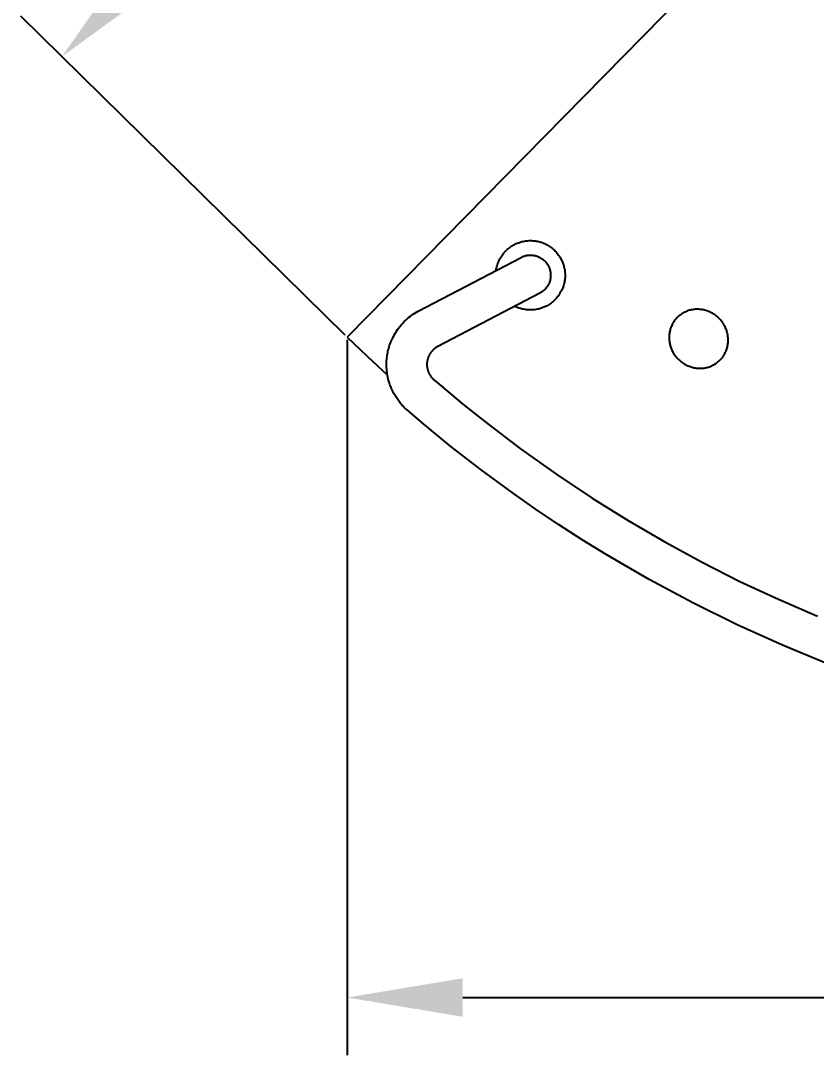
# Model space of a CAD drawing. Header units: millimetres. Extents: x 580 to 2065, y -13 to 1037.
# Drawn here: x 917.3 to 1055, y 424.1 to 603.2 of the extents above; entities that cross this region are included whole.
import ezdxf

# ---------------------------------------------------------------- set-up
doc = ezdxf.new("R2010")
doc.units = ezdxf.units.MM
doc.header["$LTSCALE"] = 0.1
for name, color, linetype in [('DEFAULT', 7, 'Continuous'), ('INLINE', 3, 'Continuous'), ('MAKE2D VISIBLE LINES', 7, 'Continuous'), ('OUTLINE', 2, 'Continuous')]:
    doc.layers.add(name, color=color, linetype=linetype)
doc.styles.add('ARIAL', font='arial_0.ttf')
doc.dimstyles.new('DIMENSION STYLE 01', dxfattribs={"dimtxt": 20, "dimasz": 20, "dimexe": 10, "dimexo": 0.5, "dimgap": 0.09, "dimtad": 1, "dimtoh": 1, "dimdec": 0, "dimzin": 0, "dimdsep": 46, "dimtxsty": 'ARIAL', "dimcen": 0.5, "dimadec": 1, "dimazin": 0, "dimtfac": 1, "dimtdec": 4, "dimtofl": 0, "dimtmove": 0, "dimatfit": 3, "dimfxl": 1, "dimtolj": 1, "dimtzin": 0, "dimarcsym": 0})

# ---------------------------------------------------------------- blocks, each defined once
blk = doc.blocks.new('*D142')
at = {"layer": 'DEFAULT', "color": 0, "lineweight": -2, "transparency": 16777216}
for p, q in [((973.84, 547.96), (973.84, 424.15)), ((1324.6, 548.19), (1324.6, 424.15)), ((993.84, 434.15), (1304.6, 434.15))]:
    blk.add_line(p, q, dxfattribs=at)
at = {"layer": 'DEFAULT', "color": 0, "transparency": 16777216}
for points in [[(993.84, 437.48), (993.84, 430.81), (973.84, 434.15)], [(1304.6, 437.48), (1304.6, 430.81), (1324.6, 434.15)]]:
    blk.add_solid(points, dxfattribs=at)
at = {"layer": 'Defpoints', "color": 0, "transparency": 16777216}
for p in [(973.84, 548.46), (1324.6, 548.69), (1324.6, 434.15)]:
    blk.add_point(p, dxfattribs=at)
at = {"layer": 'DEFAULT', "color": 0, "transparency": 16777216, "insert": (1149.22, 444.45), "char_height": 20, "attachment_point": 5, "style": 'ARIAL'}
blk.add_mtext('\\A1;350^M^J', dxfattribs=at)
blk = doc.blocks.new('*D143')
at = {"layer": 'DEFAULT', "color": 0, "lineweight": -2, "transparency": 16777216}
for p, q in [((1148.75, 727.09), (1092.6, 782.29)), ((938.49, 611.26), (1085.71, 761.01)), ((973.49, 548.81), (917.34, 604.01))]:
    blk.add_line(p, q, dxfattribs=at)
at = {"layer": 'DEFAULT', "color": 0, "transparency": 16777216}
for points in [[(1083.33, 763.35), (1088.08, 758.68), (1099.73, 775.28)], [(936.11, 613.59), (940.87, 608.92), (924.47, 597)]]:
    blk.add_solid(points, dxfattribs=at)
at = {"layer": 'Defpoints', "color": 0, "transparency": 16777216}
for p in [(1099.73, 775.28), (1149.1, 726.74), (973.84, 548.46)]:
    blk.add_point(p, dxfattribs=at)
at = {"layer": 'DEFAULT', "color": 0, "transparency": 16777216, "insert": (1004.75, 693.36), "char_height": 20, "attachment_point": 5, "rotation": 45.4894, "style": 'ARIAL'}
blk.add_mtext('\\A1;250', dxfattribs=at)

msp = doc.modelspace()

# ---------------------------------------------------------------- linework, layer by layer
at = {"layer": 'DEFAULT'}
for p, q in [((1030.78, 551.63, -1.41), (1030.66, 551.5, -1.36)), ((1030.89, 551.76, -1.46), (1030.78, 551.63, -1.41)), ((1031.01, 551.88, -1.51), (1030.89, 551.76, -1.46)), ((1031.14, 552, -1.57), (1031.01, 551.88, -1.51)), ((1031.27, 552.11, -1.62), (1031.14, 552, -1.57)), ((1031.41, 552.22, -1.67), (1031.27, 552.11, -1.62)), ((1031.54, 552.33, -1.72), (1031.41, 552.22, -1.67)), ((1031.69, 552.43, -1.77), (1031.54, 552.33, -1.72)), ((1031.83, 552.52, -1.82), (1031.69, 552.43, -1.77)), ((1031.98, 552.61, -1.87), (1031.83, 552.52, -1.82)), ((1032.13, 552.7, -1.92), (1031.98, 552.61, -1.87)), ((1032.29, 552.78, -1.97), (1032.13, 552.7, -1.92)), ((1032.45, 552.85, -2.02), (1032.29, 552.78, -1.97)), ((1032.61, 552.92, -2.07), (1032.45, 552.85, -2.02)), ((1032.77, 552.98, -2.12), (1032.61, 552.92, -2.07)), ((1032.94, 553.04, -2.17), (1032.77, 552.98, -2.12)), ((1033.1, 553.09, -2.21), (1032.94, 553.04, -2.17)), ((1033.27, 553.13, -2.26), (1033.1, 553.09, -2.21)), ((1033.45, 553.17, -2.3), (1033.27, 553.13, -2.26)), ((1033.62, 553.2, -2.35), (1033.45, 553.17, -2.3)), ((1033.79, 553.23, -2.39), (1033.62, 553.2, -2.35)), ((1033.97, 553.25, -2.43), (1033.79, 553.23, -2.39)), ((1034.14, 553.26, -2.47), (1033.97, 553.25, -2.43)), ((1034.32, 553.27, -2.51), (1034.14, 553.26, -2.47)), ((1034.5, 553.27, -2.55), (1034.32, 553.27, -2.51)), ((1034.68, 553.26, -2.58), (1034.5, 553.27, -2.55)), ((1034.85, 553.25, -2.62), (1034.68, 553.26, -2.58)), ((1035.03, 553.24, -2.65), (1034.85, 553.25, -2.62)), ((1035.21, 553.21, -2.69), (1035.03, 553.24, -2.65)), ((1035.38, 553.18, -2.72), (1035.21, 553.21, -2.69)), ((1035.56, 553.15, -2.75), (1035.38, 553.18, -2.72)), ((1035.73, 553.11, -2.77), (1035.56, 553.15, -2.75)), ((1035.91, 553.06, -2.8), (1035.73, 553.11, -2.77)), ((1036.08, 553.01, -2.83), (1035.91, 553.06, -2.8)), ((1036.25, 552.95, -2.85), (1036.08, 553.01, -2.83)), ((1036.41, 552.88, -2.87), (1036.25, 552.95, -2.85)), ((1036.58, 552.81, -2.89), (1036.41, 552.88, -2.87)), ((1036.74, 552.74, -2.91), (1036.58, 552.81, -2.89)), ((1036.91, 552.66, -2.93), (1036.74, 552.74, -2.91)), ((1037.06, 552.57, -2.94), (1036.91, 552.66, -2.93)), ((1037.22, 552.48, -2.96), (1037.06, 552.57, -2.94)), ((1037.37, 552.38, -2.97), (1037.22, 552.48, -2.96)), ((1037.52, 552.28, -2.98), (1037.37, 552.38, -2.97)), ((1037.67, 552.17, -2.99), (1037.52, 552.28, -2.98)), ((1037.81, 552.06, -2.99), (1037.67, 552.17, -2.99)), ((1037.95, 551.94, -3), (1037.81, 552.06, -2.99)), ((1038.08, 551.82, -3), (1037.95, 551.94, -3)), ((1038.21, 551.69, -3), (1038.08, 551.82, -3)), ((1038.34, 551.56, -3), (1038.21, 551.69, -3)), ((1038.46, 551.43, -3), (1038.34, 551.56, -3)), ((1029.77, 549.81, -0.81), (1029.73, 549.64, -0.77)), ((1029.83, 549.98, -0.86), (1029.77, 549.81, -0.81)), ((1029.88, 550.14, -0.9), (1029.83, 549.98, -0.86)), ((1029.95, 550.31, -0.95), (1029.88, 550.14, -0.9)), ((1030.02, 550.47, -1), (1029.95, 550.31, -0.95)), ((1030.1, 550.62, -1.05), (1030.02, 550.47, -1)), ((1030.18, 550.78, -1.1), (1030.1, 550.62, -1.05)), ((1030.26, 550.93, -1.15), (1030.18, 550.78, -1.1)), ((1030.36, 551.07, -1.2), (1030.26, 550.93, -1.15)), ((1030.45, 551.22, -1.25), (1030.36, 551.07, -1.2)), ((1030.56, 551.36, -1.31), (1030.45, 551.22, -1.25)), ((1030.66, 551.5, -1.36), (1030.56, 551.36, -1.31)), ((1038.58, 551.29, -2.99), (1038.46, 551.43, -3)), ((1038.69, 551.15, -2.99), (1038.58, 551.29, -2.99)), ((1038.8, 551, -2.98), (1038.69, 551.15, -2.99)), ((1038.9, 550.85, -2.97), (1038.8, 551, -2.98)), ((1039, 550.7, -2.96), (1038.9, 550.85, -2.97)), ((1039.09, 550.55, -2.94), (1039, 550.7, -2.96)), ((1039.17, 550.39, -2.93), (1039.09, 550.55, -2.94)), ((1039.26, 550.23, -2.91), (1039.17, 550.39, -2.93)), ((1039.33, 550.06, -2.89), (1039.26, 550.23, -2.91)), ((1039.4, 549.9, -2.87), (1039.33, 550.06, -2.89)), ((1039.47, 549.73, -2.85), (1039.4, 549.9, -2.87)), ((1029.57, 548.6, -0.51), (1029.56, 548.42, -0.47)), ((1029.56, 548.42, -0.47), (1029.57, 548.25, -0.43)), ((1029.58, 548.78, -0.55), (1029.57, 548.6, -0.51)), ((1029.57, 548.25, -0.43), (1029.57, 548.07, -0.4)), ((1029.57, 548.07, -0.4), (1029.59, 547.89, -0.36)), ((1029.6, 548.95, -0.59), (1029.58, 548.78, -0.55)), ((1029.62, 549.13, -0.63), (1029.6, 548.95, -0.59)), ((1029.65, 549.3, -0.68), (1029.62, 549.13, -0.63)), ((1029.68, 549.47, -0.72), (1029.65, 549.3, -0.68)), ((1029.73, 549.64, -0.77), (1029.68, 549.47, -0.72)), ((1039.53, 549.56, -2.83), (1039.47, 549.73, -2.85)), ((1039.58, 549.39, -2.8), (1039.53, 549.56, -2.83)), ((1039.63, 549.22, -2.77), (1039.58, 549.39, -2.8)), ((1039.67, 549.04, -2.75), (1039.63, 549.22, -2.77)), ((1039.7, 548.87, -2.72), (1039.67, 549.04, -2.75)), ((1039.73, 548.69, -2.69), (1039.7, 548.87, -2.72)), ((1039.75, 548.51, -2.65), (1039.73, 548.69, -2.69)), ((1039.77, 548.34, -2.62), (1039.75, 548.51, -2.65)), ((1039.78, 548.16, -2.58), (1039.77, 548.34, -2.62)), ((1039.79, 547.98, -2.55), (1039.78, 548.16, -2.58)), ((1039.78, 547.8, -2.51), (1039.79, 547.98, -2.55)), ((1029.59, 547.89, -0.36), (1029.61, 547.71, -0.33)), ((1029.61, 547.71, -0.33), (1029.63, 547.54, -0.3)), ((1029.63, 547.54, -0.3), (1029.67, 547.36, -0.27)), ((1029.67, 547.36, -0.27), (1029.7, 547.19, -0.24)), ((1029.7, 547.19, -0.24), (1029.75, 547.01, -0.21)), ((1029.75, 547.01, -0.21), (1029.8, 546.84, -0.19)), ((1029.8, 546.84, -0.19), (1029.85, 546.67, -0.16)), ((1029.85, 546.67, -0.16), (1029.92, 546.5, -0.14)), ((1029.92, 546.5, -0.14), (1029.98, 546.34, -0.12)), ((1029.98, 546.34, -0.12), (1030.06, 546.17, -0.1)), ((1030.06, 546.17, -0.1), (1030.14, 546.01, -0.08)), ((1039.43, 546.09, -2.07), (1039.5, 546.25, -2.12)), ((1039.5, 546.25, -2.12), (1039.55, 546.42, -2.17)), ((1039.55, 546.42, -2.17), (1039.6, 546.59, -2.21)), ((1039.6, 546.59, -2.21), (1039.65, 546.76, -2.26)), ((1039.65, 546.76, -2.26), (1039.69, 546.93, -2.3)), ((1039.69, 546.93, -2.3), (1039.72, 547.1, -2.35)), ((1039.72, 547.1, -2.35), (1039.74, 547.28, -2.39)), ((1039.74, 547.28, -2.39), (1039.76, 547.45, -2.43)), ((1039.76, 547.45, -2.43), (1039.78, 547.63, -2.47)), ((1039.78, 547.63, -2.47), (1039.78, 547.8, -2.51)), ((1030.14, 546.01, -0.08), (1030.22, 545.85, -0.06)), ((1030.22, 545.85, -0.06), (1030.31, 545.69, -0.05)), ((1030.31, 545.69, -0.05), (1030.4, 545.54, -0.04)), ((1030.4, 545.54, -0.04), (1030.5, 545.39, -0.03)), ((1030.5, 545.39, -0.03), (1030.61, 545.24, -0.02)), ((1030.61, 545.24, -0.02), (1030.72, 545.1, -0.01)), ((1030.72, 545.1, -0.01), (1030.83, 544.96, -0.01)), ((1030.83, 544.96, -0.01), (1030.95, 544.82, 0)), ((1030.95, 544.82, 0), (1031.08, 544.69, 0)), ((1031.08, 544.69, 0), (1031.2, 544.56, 0)), ((1031.2, 544.56, 0), (1031.34, 544.44, 0)), ((1031.34, 544.44, 0), (1031.47, 544.32, -0.01)), ((1038.15, 544.26, -1.41), (1038.27, 544.38, -1.46)), ((1038.27, 544.38, -1.46), (1038.4, 544.5, -1.51)), ((1038.4, 544.5, -1.51), (1038.52, 544.62, -1.57)), ((1038.52, 544.62, -1.57), (1038.63, 544.75, -1.62)), ((1038.63, 544.75, -1.62), (1038.74, 544.89, -1.67)), ((1038.74, 544.89, -1.67), (1038.85, 545.03, -1.72)), ((1038.85, 545.03, -1.72), (1038.95, 545.17, -1.77)), ((1038.95, 545.17, -1.77), (1039.04, 545.31, -1.82)), ((1039.04, 545.31, -1.82), (1039.13, 545.46, -1.87)), ((1039.13, 545.46, -1.87), (1039.22, 545.62, -1.92)), ((1039.22, 545.62, -1.92), (1039.29, 545.77, -1.97)), ((1039.29, 545.77, -1.97), (1039.37, 545.93, -2.02)), ((1039.37, 545.93, -2.02), (1039.43, 546.09, -2.07)), ((1031.47, 544.32, -0.01), (1031.61, 544.2, -0.01)), ((1031.61, 544.2, -0.01), (1031.76, 544.09, -0.02)), ((1031.76, 544.09, -0.02), (1031.9, 543.99, -0.03)), ((1031.9, 543.99, -0.03), (1032.06, 543.89, -0.04)), ((1032.06, 543.89, -0.04), (1032.21, 543.79, -0.05)), ((1032.21, 543.79, -0.05), (1032.37, 543.7, -0.06)), ((1032.37, 543.7, -0.06), (1032.53, 543.62, -0.08)), ((1032.53, 543.62, -0.08), (1032.69, 543.54, -0.1)), ((1032.69, 543.54, -0.1), (1032.85, 543.47, -0.12)), ((1032.85, 543.47, -0.12), (1033.02, 543.4, -0.14)), ((1033.02, 543.4, -0.14), (1033.19, 543.34, -0.16)), ((1033.19, 543.34, -0.16), (1033.36, 543.28, -0.19)), ((1033.36, 543.28, -0.19), (1033.53, 543.23, -0.21)), ((1033.53, 543.23, -0.21), (1033.7, 543.19, -0.24)), ((1033.7, 543.19, -0.24), (1033.88, 543.15, -0.27)), ((1033.88, 543.15, -0.27), (1034.06, 543.12, -0.3)), ((1034.06, 543.12, -0.3), (1034.23, 543.09, -0.33)), ((1034.23, 543.09, -0.33), (1034.41, 543.07, -0.36)), ((1034.41, 543.07, -0.36), (1034.59, 543.06, -0.4)), ((1034.59, 543.06, -0.4), (1034.76, 543.05, -0.43)), ((1034.76, 543.05, -0.43), (1034.94, 543.05, -0.47)), ((1034.94, 543.05, -0.47), (1035.12, 543.05, -0.51)), ((1035.12, 543.05, -0.51), (1035.29, 543.06, -0.55)), ((1035.29, 543.06, -0.55), (1035.47, 543.08, -0.59)), ((1035.47, 543.08, -0.59), (1035.64, 543.1, -0.63)), ((1035.64, 543.1, -0.63), (1035.82, 543.13, -0.68)), ((1035.82, 543.13, -0.68), (1035.99, 543.17, -0.72)), ((1035.99, 543.17, -0.72), (1036.16, 543.21, -0.77)), ((1036.16, 543.21, -0.77), (1036.33, 543.26, -0.81)), ((1036.33, 543.26, -0.81), (1036.5, 543.31, -0.86)), ((1036.5, 543.31, -0.86), (1036.66, 543.37, -0.9)), ((1036.66, 543.37, -0.9), (1036.82, 543.43, -0.95)), ((1036.82, 543.43, -0.95), (1036.98, 543.5, -1)), ((1036.98, 543.5, -1), (1037.14, 543.58, -1.05)), ((1037.14, 543.58, -1.05), (1037.29, 543.66, -1.1)), ((1037.29, 543.66, -1.1), (1037.45, 543.75, -1.15)), ((1037.45, 543.75, -1.15), (1037.59, 543.84, -1.2)), ((1037.59, 543.84, -1.2), (1037.74, 543.94, -1.25)), ((1037.74, 543.94, -1.25), (1037.88, 544.04, -1.31)), ((1037.88, 544.04, -1.31), (1038.01, 544.15, -1.36)), ((1038.01, 544.15, -1.36), (1038.15, 544.26, -1.41))]:
    msp.add_line(p, q, dxfattribs=at)
at = {"layer": 'INLINE'}
for p, q in [((1003.94, 562.25), (1004.04, 562.31)), ((1004.04, 562.31), (1004.15, 562.36)), ((1004.15, 562.36), (1004.26, 562.4)), ((1004.26, 562.4), (1004.38, 562.45)), ((1004.38, 562.45), (1004.49, 562.48)), ((1004.49, 562.48), (1004.6, 562.52)), ((1004.6, 562.52), (1004.72, 562.55)), ((1004.72, 562.55), (1004.84, 562.58)), ((1004.84, 562.58), (1004.96, 562.6)), ((1004.96, 562.6), (1005.07, 562.62)), ((1005.07, 562.62), (1005.19, 562.63)), ((1005.19, 562.63), (1005.31, 562.64)), ((1005.31, 562.64), (1005.43, 562.65)), ((1005.43, 562.65), (1005.55, 562.65)), ((1005.55, 562.65), (1005.67, 562.65)), ((1005.67, 562.65), (1005.79, 562.64)), ((1005.79, 562.64), (1005.91, 562.63)), ((1005.91, 562.63), (1006.03, 562.62)), ((1006.03, 562.62), (1006.15, 562.6)), ((1006.15, 562.6), (1006.27, 562.58)), ((1006.27, 562.58), (1006.38, 562.55)), ((1006.38, 562.55), (1006.5, 562.52)), ((1006.5, 562.52), (1006.61, 562.49)), ((1006.61, 562.49), (1006.73, 562.45)), ((1006.73, 562.45), (1006.84, 562.41)), ((1006.84, 562.41), (1006.95, 562.36)), ((1006.95, 562.36), (1007.06, 562.31)), ((1007.06, 562.31), (1007.17, 562.26)), ((986.12, 552.93), (1003.94, 562.25)), ((1007.17, 562.26), (1007.27, 562.2)), ((1007.27, 562.2), (1007.38, 562.14)), ((1007.38, 562.14), (1007.48, 562.08)), ((1007.48, 562.08), (1007.58, 562.01)), ((1007.58, 562.01), (1007.67, 561.94)), ((1007.67, 561.94), (1007.77, 561.87)), ((1007.77, 561.87), (1007.86, 561.79)), ((1007.86, 561.79), (1007.95, 561.71)), ((1007.95, 561.71), (1008.04, 561.63)), ((1008.04, 561.63), (1008.12, 561.54)), ((1008.12, 561.54), (1008.2, 561.45)), ((1008.2, 561.45), (1008.28, 561.36)), ((1008.28, 561.36), (1008.35, 561.26)), ((1008.35, 561.26), (1008.43, 561.16)), ((1008.43, 561.16), (1008.49, 561.06)), ((1008.49, 561.06), (1008.56, 560.96)), ((1008.56, 560.96), (1008.62, 560.85)), ((1008.62, 560.85), (1008.68, 560.75)), ((1008.68, 560.75), (1008.73, 560.64)), ((1008.73, 560.64), (1008.78, 560.53)), ((1008.78, 560.53), (1008.83, 560.41)), ((1008.83, 560.41), (1008.87, 560.3)), ((1008.87, 560.3), (1008.91, 560.18)), ((1008.91, 560.18), (1008.94, 560.07)), ((1008.94, 560.07), (1008.97, 559.95)), ((1008.97, 559.95), (1008.99, 559.83)), ((1008.99, 559.83), (1009.02, 559.71)), ((1009.02, 559.71), (1009.03, 559.59)), ((1009.04, 558.74), (1009.02, 558.62)), ((1009.03, 559.59), (1009.05, 559.47)), ((1009.05, 558.86), (1009.04, 558.74)), ((1009.05, 559.47), (1009.06, 559.35)), ((1009.06, 558.99), (1009.05, 558.86)), ((1009.06, 559.35), (1009.06, 559.23)), ((1009.06, 559.23), (1009.06, 559.11)), ((1009.06, 559.11), (1009.06, 558.99)), ((1008.3, 556.97), (1008.22, 556.88)), ((1008.37, 557.07), (1008.3, 556.97)), ((1008.44, 557.17), (1008.37, 557.07)), ((1008.51, 557.27), (1008.44, 557.17)), ((1008.57, 557.37), (1008.51, 557.27)), ((1008.63, 557.48), (1008.57, 557.37)), ((1008.69, 557.59), (1008.63, 557.48)), ((1008.74, 557.69), (1008.69, 557.59)), ((1008.79, 557.81), (1008.74, 557.69)), ((1008.84, 557.92), (1008.79, 557.81)), ((1008.88, 558.03), (1008.84, 557.92)), ((1008.91, 558.15), (1008.88, 558.03)), ((1008.95, 558.27), (1008.91, 558.15)), ((1008.98, 558.38), (1008.95, 558.27)), ((1009, 558.5), (1008.98, 558.38)), ((1009.02, 558.62), (1009, 558.5)), ((1007.18, 556.05), (989.52, 546.81)), ((1007.29, 556.11), (1007.18, 556.05)), ((1007.39, 556.17), (1007.29, 556.11)), ((1007.5, 556.24), (1007.39, 556.17)), ((1007.6, 556.31), (1007.5, 556.24)), ((1007.69, 556.38), (1007.6, 556.31)), ((1007.79, 556.45), (1007.69, 556.38)), ((1007.88, 556.53), (1007.79, 556.45)), ((1007.97, 556.61), (1007.88, 556.53)), ((1008.06, 556.7), (1007.97, 556.61)), ((1008.14, 556.79), (1008.06, 556.7)), ((1008.22, 556.88), (1008.14, 556.79)), ((983.98, 551.38), (984.23, 551.61)), ((984.23, 551.61), (984.48, 551.82)), ((984.48, 551.82), (984.74, 552.03)), ((984.74, 552.03), (985.01, 552.22)), ((985.01, 552.22), (985.28, 552.41)), ((985.28, 552.41), (985.55, 552.59)), ((985.55, 552.59), (985.84, 552.77)), ((985.84, 552.77), (986.12, 552.93)), ((982.36, 549.46), (982.57, 549.76)), ((982.57, 549.76), (982.78, 550.05)), ((982.78, 550.05), (983, 550.33)), ((983, 550.33), (983.23, 550.61)), ((983.23, 550.61), (983.47, 550.88)), ((983.47, 550.88), (983.72, 551.13)), ((983.72, 551.13), (983.98, 551.38)), ((981.49, 547.83), (981.6, 548.08)), ((981.6, 548.08), (981.72, 548.33)), ((981.72, 548.33), (981.85, 548.58)), ((981.85, 548.58), (982.01, 548.87)), ((982.01, 548.87), (982.17, 549.16)), ((982.17, 549.16), (982.36, 549.46)), ((980.91, 546.05), (980.97, 546.28)), ((980.97, 546.28), (981.03, 546.51)), ((981.03, 546.51), (981.11, 546.78)), ((981.11, 546.78), (981.19, 547.04)), ((981.19, 547.04), (981.28, 547.31)), ((981.28, 547.31), (981.38, 547.57)), ((981.38, 547.57), (981.49, 547.83)), ((988.69, 546.2), (988.64, 546.15)), ((988.75, 546.26), (988.69, 546.2)), ((988.81, 546.31), (988.75, 546.26)), ((988.87, 546.37), (988.81, 546.31)), ((988.93, 546.42), (988.87, 546.37)), ((989, 546.47), (988.93, 546.42)), ((989.06, 546.52), (989, 546.47)), ((989.14, 546.58), (989.06, 546.52)), ((989.23, 546.64), (989.14, 546.58)), ((989.32, 546.69), (989.23, 546.64)), ((989.41, 546.74), (989.32, 546.69)), ((989.52, 546.81), (989.41, 546.74)), ((980.66, 544.15), (980.67, 544.39)), ((980.67, 544.39), (980.69, 544.63)), ((980.69, 544.63), (980.71, 544.87)), ((980.71, 544.87), (980.74, 545.1)), ((980.74, 545.1), (980.78, 545.34)), ((980.78, 545.34), (980.82, 545.58)), ((980.82, 545.58), (980.86, 545.81)), ((980.86, 545.81), (980.91, 546.05)), ((987.71, 544.38), (987.7, 544.3)), ((987.73, 544.46), (987.71, 544.38)), ((987.75, 544.53), (987.73, 544.46)), ((987.77, 544.61), (987.75, 544.53)), ((987.79, 544.69), (987.77, 544.61)), ((987.81, 544.77), (987.79, 544.69)), ((987.84, 544.84), (987.81, 544.77)), ((987.87, 544.92), (987.84, 544.84)), ((987.89, 545), (987.87, 544.92)), ((987.93, 545.07), (987.89, 545)), ((987.96, 545.15), (987.93, 545.07)), ((987.99, 545.22), (987.96, 545.15)), ((988.03, 545.29), (987.99, 545.22)), ((988.06, 545.36), (988.03, 545.29)), ((988.1, 545.43), (988.06, 545.36)), ((988.14, 545.5), (988.1, 545.43)), ((988.19, 545.57), (988.14, 545.5)), ((988.23, 545.64), (988.19, 545.57)), ((988.28, 545.71), (988.23, 545.64)), ((988.32, 545.78), (988.28, 545.71)), ((988.37, 545.84), (988.32, 545.78)), ((988.42, 545.9), (988.37, 545.84)), ((988.48, 545.97), (988.42, 545.9)), ((988.53, 546.03), (988.48, 545.97)), ((988.58, 546.09), (988.53, 546.03)), ((988.64, 546.15), (988.58, 546.09)), ((980.65, 543.91), (980.66, 544.15)), ((980.65, 543.67), (980.65, 543.91)), ((980.65, 543.48), (980.65, 543.67)), ((980.66, 543.29), (980.65, 543.48)), ((980.67, 543.11), (980.66, 543.29)), ((980.68, 542.92), (980.67, 543.11)), ((980.7, 542.73), (980.68, 542.92)), ((980.71, 542.54), (980.7, 542.73)), ((987.66, 543.98), (987.65, 543.9)), ((987.65, 543.9), (987.65, 543.81)), ((987.65, 543.81), (987.65, 543.73)), ((987.65, 543.73), (987.65, 543.65)), ((987.65, 543.65), (987.65, 543.57)), ((987.65, 543.57), (987.66, 543.49)), ((987.67, 544.06), (987.66, 543.98)), ((987.66, 543.49), (987.66, 543.41)), ((987.66, 543.41), (987.67, 543.33)), ((987.68, 544.14), (987.67, 544.06)), ((987.67, 543.33), (987.68, 543.25)), ((987.69, 544.22), (987.68, 544.14)), ((987.68, 543.25), (987.69, 543.17)), ((987.7, 544.3), (987.69, 544.22)), ((987.69, 543.17), (987.7, 543.09)), ((987.7, 543.09), (987.72, 543.01)), ((987.72, 543.01), (987.74, 542.94)), ((987.74, 542.94), (987.75, 542.86)), ((987.75, 542.86), (987.77, 542.78)), ((987.77, 542.78), (987.8, 542.7)), ((987.8, 542.7), (987.82, 542.63)), ((987.82, 542.63), (987.85, 542.55)), ((980.74, 542.35), (980.71, 542.54)), ((980.76, 542.16), (980.74, 542.35)), ((980.82, 541.83), (980.76, 542.16)), ((980.89, 541.49), (980.82, 541.83)), ((980.96, 541.16), (980.89, 541.49)), ((981.05, 540.83), (980.96, 541.16)), ((981.11, 540.64), (981.05, 540.83)), ((987.85, 542.55), (987.87, 542.48)), ((987.87, 542.48), (987.9, 542.4)), ((987.9, 542.4), (987.93, 542.33)), ((987.93, 542.33), (987.97, 542.26)), ((987.97, 542.26), (988, 542.18)), ((988, 542.18), (988.03, 542.11)), ((988.03, 542.11), (988.07, 542.04)), ((988.07, 542.04), (988.11, 541.97)), ((988.11, 541.97), (988.15, 541.9)), ((988.15, 541.9), (988.21, 541.81)), ((988.21, 541.81), (988.27, 541.72)), ((988.27, 541.72), (988.34, 541.63)), ((988.34, 541.63), (988.41, 541.54)), ((988.41, 541.54), (988.48, 541.45)), ((988.48, 541.45), (988.55, 541.37)), ((988.55, 541.37), (988.63, 541.28)), ((988.63, 541.28), (988.71, 541.2)), ((988.71, 541.2), (988.75, 541.16)), ((988.75, 541.16), (988.8, 541.12)), ((988.8, 541.12), (990.17, 539.94)), ((981.17, 540.45), (981.11, 540.64)), ((981.23, 540.26), (981.17, 540.45)), ((981.3, 540.08), (981.23, 540.26)), ((981.37, 539.89), (981.3, 540.08)), ((981.44, 539.71), (981.37, 539.89)), ((981.52, 539.53), (981.44, 539.71)), ((981.6, 539.35), (981.52, 539.53)), ((981.7, 539.13), (981.6, 539.35)), ((981.8, 538.92), (981.7, 539.13)), ((990.17, 539.94), (993.89, 536.84)), ((981.92, 538.71), (981.8, 538.92)), ((982.03, 538.5), (981.92, 538.71)), ((982.14, 538.32), (982.03, 538.5)), ((982.24, 538.15), (982.14, 538.32)), ((982.36, 537.97), (982.24, 538.15)), ((982.47, 537.8), (982.36, 537.97)), ((982.59, 537.63), (982.47, 537.8)), ((982.71, 537.46), (982.59, 537.63)), ((982.84, 537.29), (982.71, 537.46)), ((982.97, 537.13), (982.84, 537.29)), ((983.1, 536.96), (982.97, 537.13)), ((983.25, 536.8), (983.1, 536.96)), ((983.39, 536.63), (983.25, 536.8)), ((983.54, 536.48), (983.39, 536.63)), ((983.72, 536.29), (983.54, 536.48)), ((983.9, 536.11), (983.72, 536.29)), ((984.05, 535.97), (983.9, 536.11)), ((984.2, 535.84), (984.05, 535.97)), ((986.75, 533.67), (984.2, 535.84)), ((993.89, 536.84), (997.66, 533.82)), ((991.79, 529.54), (986.75, 533.67)), ((997.66, 533.82), (1003.82, 529.14)), ((997.03, 525.47), (991.79, 529.54)), ((1003.82, 529.14), (1010.13, 524.65)), ((1002.38, 521.53), (997.03, 525.47)), ((1010.13, 524.65), (1016.24, 520.58)), ((1006.38, 518.73), (1002.38, 521.53)), ((1016.24, 520.58), (1022.47, 516.69)), ((1010.43, 516.01), (1006.38, 518.73)), ((1014.53, 513.37), (1010.43, 516.01)), ((1022.47, 516.69), (1028.82, 513)), ((1018.69, 510.8), (1014.53, 513.37)), ((1028.82, 513), (1035.28, 509.49)), ((1026.1, 506.49), (1018.69, 510.8)), ((1035.28, 509.49), (1041.83, 506.18)), ((1033.66, 502.44), (1026.1, 506.49)), ((1041.83, 506.18), (1048.48, 503.07)), ((1041.35, 498.65), (1033.66, 502.44)), ((1048.48, 503.07), (1055.23, 500.15)), ((1049.17, 495.11), (1041.35, 498.65)), ((1057.1, 491.85), (1049.17, 495.11))]:
    msp.add_line(p, q, dxfattribs=at)
at = {"layer": 'MAKE2D VISIBLE LINES'}
for p, q in [((1002.03, 564), (1002.2, 564.12)), ((1002.2, 564.12), (1002.37, 564.23)), ((1002.37, 564.23), (1002.55, 564.34)), ((1002.55, 564.34), (1002.73, 564.44)), ((1002.73, 564.44), (1002.92, 564.54)), ((1002.92, 564.54), (1003.11, 564.63)), ((1003.11, 564.63), (1003.3, 564.71)), ((1003.3, 564.71), (1003.49, 564.78)), ((1003.49, 564.78), (1003.69, 564.85)), ((1003.69, 564.85), (1003.89, 564.91)), ((1003.89, 564.91), (1004.09, 564.97)), ((1004.09, 564.97), (1004.3, 565.02)), ((1004.3, 565.02), (1004.5, 565.06)), ((1004.5, 565.06), (1004.71, 565.09)), ((1004.71, 565.09), (1004.91, 565.12)), ((1004.91, 565.12), (1005.12, 565.14)), ((1005.12, 565.14), (1005.33, 565.15)), ((1005.33, 565.15), (1005.54, 565.15)), ((1005.54, 565.15), (1005.75, 565.15)), ((1005.75, 565.15), (1005.96, 565.14)), ((1005.96, 565.14), (1006.16, 565.12)), ((1006.16, 565.12), (1006.37, 565.1)), ((1006.37, 565.1), (1006.58, 565.07)), ((1006.58, 565.07), (1006.78, 565.03)), ((1006.78, 565.03), (1006.99, 564.98)), ((1006.99, 564.98), (1007.19, 564.93)), ((1007.19, 564.93), (1007.39, 564.87)), ((1007.39, 564.87), (1007.59, 564.8)), ((1007.59, 564.8), (1007.78, 564.73)), ((1007.78, 564.73), (1007.97, 564.65)), ((1007.97, 564.65), (1008.16, 564.56)), ((1008.16, 564.56), (1008.35, 564.46)), ((1008.35, 564.46), (1008.53, 564.36)), ((1008.53, 564.36), (1008.71, 564.26)), ((1008.71, 564.26), (1008.89, 564.15)), ((1008.89, 564.15), (1009.06, 564.03)), ((1000.36, 562.15), (1000.47, 562.33)), ((1000.47, 562.33), (1000.59, 562.5)), ((1000.59, 562.5), (1000.7, 562.68)), ((1000.7, 562.68), (1000.83, 562.84)), ((1000.83, 562.84), (1000.96, 563.01)), ((1000.96, 563.01), (1001.1, 563.16)), ((1001.1, 563.16), (1001.24, 563.32)), ((1001.24, 563.32), (1001.39, 563.46)), ((1001.39, 563.46), (1001.54, 563.61)), ((1001.54, 563.61), (1001.7, 563.74)), ((1001.7, 563.74), (1001.86, 563.87)), ((1001.86, 563.87), (1002.03, 564)), ((1009.06, 564.03), (1009.23, 563.9)), ((1009.23, 563.9), (1009.39, 563.77)), ((1009.39, 563.77), (1009.55, 563.64)), ((1009.55, 563.64), (1009.7, 563.49)), ((1009.7, 563.49), (1009.85, 563.35)), ((1009.85, 563.35), (1009.99, 563.2)), ((1009.99, 563.2), (1010.13, 563.04)), ((1010.13, 563.04), (1010.26, 562.88)), ((1010.26, 562.88), (1010.39, 562.71)), ((1010.39, 562.71), (1010.51, 562.54)), ((1010.51, 562.54), (1010.63, 562.37)), ((1010.63, 562.37), (1010.74, 562.19)), ((999.69, 560.4), (999.74, 560.61)), ((999.74, 560.61), (999.79, 560.81)), ((999.79, 560.81), (999.86, 561.01)), ((999.86, 561.01), (999.92, 561.21)), ((999.92, 561.21), (1000, 561.4)), ((1000, 561.4), (1000.08, 561.59)), ((1000.08, 561.59), (1000.17, 561.78)), ((1000.17, 561.78), (1000.26, 561.97)), ((1000.26, 561.97), (1000.36, 562.15)), ((1010.74, 562.19), (1010.84, 562.01)), ((1010.84, 562.01), (1010.93, 561.82)), ((1010.93, 561.82), (1011.02, 561.63)), ((1011.02, 561.63), (1011.11, 561.44)), ((1011.11, 561.44), (1011.18, 561.25)), ((1011.18, 561.25), (1011.25, 561.05)), ((1011.25, 561.05), (1011.32, 560.85)), ((1011.32, 560.85), (1011.37, 560.65)), ((1011.37, 560.65), (1011.42, 560.45)), ((999.62, 559.99), (999.65, 560.2)), ((999.65, 560.2), (999.69, 560.4)), ((1011.42, 560.45), (1011.46, 560.24)), ((1011.46, 560.24), (1011.5, 560.04)), ((1011.5, 560.04), (1011.52, 559.83)), ((1011.52, 559.83), (1011.54, 559.62)), ((1011.55, 558.79), (1011.53, 558.58)), ((1011.54, 559.62), (1011.56, 559.41)), ((1011.56, 559), (1011.55, 558.79)), ((1011.56, 559.41), (1011.56, 559.21)), ((1011.56, 559.21), (1011.56, 559)), ((1011.15, 556.96), (1011.07, 556.77)), ((1011.22, 557.16), (1011.15, 556.96)), ((1011.29, 557.35), (1011.22, 557.16)), ((1011.34, 557.56), (1011.29, 557.35)), ((1011.4, 557.76), (1011.34, 557.56)), ((1011.44, 557.96), (1011.4, 557.76)), ((1011.48, 558.17), (1011.44, 557.96)), ((1011.51, 558.37), (1011.48, 558.17)), ((1011.53, 558.58), (1011.51, 558.37)), ((1010.07, 555.19), (1009.92, 555.03)), ((1010.2, 555.35), (1010.07, 555.19)), ((1010.33, 555.51), (1010.2, 555.35)), ((1010.45, 555.68), (1010.33, 555.51)), ((1010.57, 555.85), (1010.45, 555.68)), ((1010.68, 556.03), (1010.57, 555.85)), ((1010.79, 556.21), (1010.68, 556.03)), ((1010.89, 556.39), (1010.79, 556.21)), ((1010.98, 556.58), (1010.89, 556.39)), ((1011.07, 556.77), (1010.98, 556.58)), ((1003.05, 553.7), (1002.87, 553.79)), ((1003.24, 553.62), (1003.05, 553.7)), ((1003.44, 553.54), (1003.24, 553.62)), ((1003.63, 553.47), (1003.44, 553.54)), ((1003.83, 553.41), (1003.63, 553.47)), ((1004.03, 553.35), (1003.83, 553.41)), ((1004.23, 553.3), (1004.03, 553.35)), ((1007.11, 553.35), (1006.91, 553.3)), ((1007.31, 553.41), (1007.11, 553.35)), ((1007.5, 553.48), (1007.31, 553.41)), ((1007.7, 553.55), (1007.5, 553.48)), ((1007.89, 553.62), (1007.7, 553.55)), ((1008.08, 553.71), (1007.89, 553.62)), ((1008.27, 553.8), (1008.08, 553.71)), ((1008.45, 553.89), (1008.27, 553.8)), ((1008.63, 554), (1008.45, 553.89)), ((1008.81, 554.11), (1008.63, 554)), ((1008.98, 554.22), (1008.81, 554.11)), ((1009.15, 554.34), (1008.98, 554.22)), ((1009.31, 554.47), (1009.15, 554.34)), ((1009.47, 554.6), (1009.31, 554.47)), ((1009.63, 554.74), (1009.47, 554.6)), ((1009.78, 554.88), (1009.63, 554.74)), ((1009.92, 555.03), (1009.78, 554.88)), ((1004.43, 553.26), (1004.23, 553.3)), ((1004.64, 553.22), (1004.43, 553.26)), ((1004.84, 553.2), (1004.64, 553.22)), ((1005.05, 553.17), (1004.84, 553.2)), ((1005.26, 553.16), (1005.05, 553.17)), ((1005.46, 553.15), (1005.26, 553.16)), ((1005.67, 553.15), (1005.46, 553.15)), ((1005.88, 553.16), (1005.67, 553.15)), ((1006.09, 553.17), (1005.88, 553.16)), ((1006.29, 553.2), (1006.09, 553.17)), ((1006.5, 553.23), (1006.29, 553.2)), ((1006.7, 553.26), (1006.5, 553.23)), ((1006.91, 553.3), (1006.7, 553.26))]:
    msp.add_line(p, q, dxfattribs=at)
at = {"layer": 'OUTLINE'}
for p, q in [((1054.86, 630.87), (973.84, 548.46)), ((973.84, 548.46), (977.3, 545.13)), ((977.3, 545.13), (980.81, 541.86))]:
    msp.add_line(p, q, dxfattribs=at)

# ---------------------------------------------------------------- dimensions: what is measured, and where the dimension line sits
at = {"layer": 'DEFAULT'}
dim = msp.add_linear_dim(base=(1099.73, 775.28), p1=(973.84, 548.46), p2=(1149.1, 726.74), angle=45.4894, dimstyle='DIMENSION STYLE 01', dxfattribs=at)
dim.commit()
dim.dimension.update_dxf_attribs({"geometry": '*D143', "text_midpoint": (1004.75, 693.36)})
dim = msp.add_linear_dim(base=(1324.6, 434.15), p1=(973.84, 548.46), p2=(1324.6, 548.69), text='350^M^J', dimstyle='DIMENSION STYLE 01', dxfattribs=at)
dim.commit()
dim.dimension.update_dxf_attribs({"geometry": '*D142', "text_midpoint": (1149.22, 444.45)})

doc.saveas('drawing.dxf')
